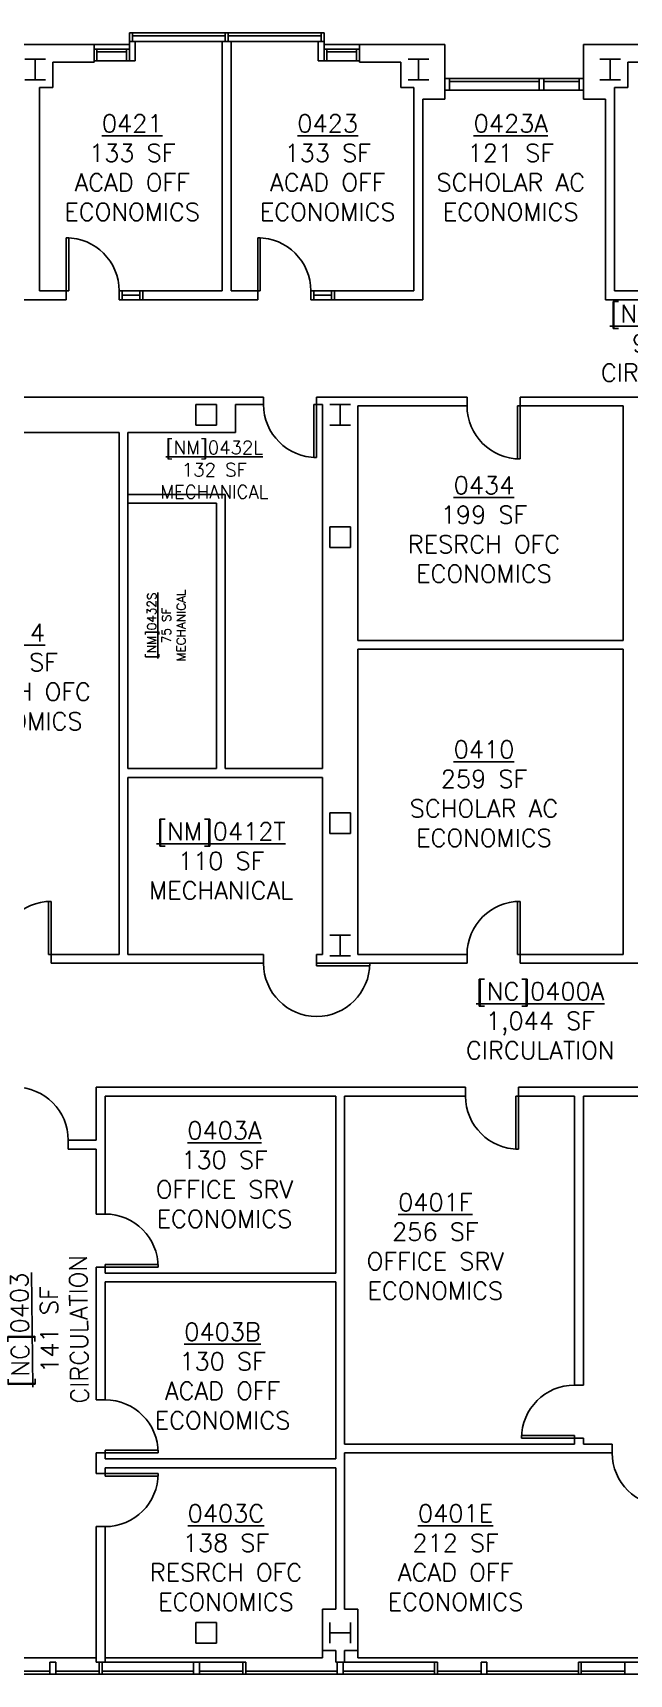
# Model space of a CAD drawing. Header units: inches. Extents: x 718 to 6834, y 507 to 5094.
# Drawn here: x 2097 to 2502, y 2328 to 3441 of the extents above; entities that cross this region are included whole.
import ezdxf

# ---------------------------------------------------------------- set-up
doc = ezdxf.new("R2010")
doc.units = ezdxf.units.IN
doc.header["$LTSCALE"] = 48
doc.header["$MEASUREMENT"] = 0
for name, color, linetype in [('A-AREA-IDEN-UCSC', 7, 'Continuous'), ('a-cols', 1, 'Continuous'), ('a-door', 3, 'Continuous'), ('a-glaz', 5, 'Continuous'), ('a-wall', 7, 'Continuous')]:
    doc.layers.add(name, color=color, linetype=linetype)
doc.styles.get("Standard").update_dxf_attribs({"font": 'romans.shx'})

msp = doc.modelspace()

# ---------------------------------------------------------------- linework, layer by layer
at = {"layer": 'a-cols'}
for p, q in [((2105.8, 3422.7), (2091.8, 3422.7)), ((2098.8, 3408.7), (2098.8, 3422.7)), ((2365.8, 3422.7), (2351.8, 3422.7)), ((2358.8, 3408.7), (2358.8, 3422.7)), ((2495.8, 3422.7), (2481.8, 3422.7)), ((2488.8, 3408.7), (2488.8, 3422.7)), ((2105.8, 3408.7), (2091.8, 3408.7)), ((2365.8, 3408.7), (2351.8, 3408.7)), ((2495.8, 3408.7), (2481.8, 3408.7)), ((2207.8, 3188.7), (2221.8, 3188.7)), ((2207.8, 3174.7), (2207.8, 3188.7)), ((2221.8, 3188.7), (2221.8, 3174.7)), ((2298.8, 3188.7), (2312.8, 3188.7)), ((2305.8, 3174.7), (2305.8, 3188.7)), ((2221.8, 3174.7), (2207.8, 3174.7)), ((2298.8, 3174.7), (2312.8, 3174.7)), ((2298.8, 3091.7), (2298.8, 3105.7)), ((2298.8, 3105.7), (2312.8, 3105.7)), ((2312.8, 3091.7), (2312.8, 3105.7)), ((2312.8, 3091.7), (2298.8, 3091.7)), ((2298.8, 2911.7), (2312.8, 2911.7)), ((2298.8, 2897.7), (2298.8, 2911.7)), ((2312.8, 2911.7), (2312.8, 2897.7)), ((2312.8, 2897.7), (2298.8, 2897.7)), ((2298.8, 2828.7), (2312.8, 2828.7)), ((2305.8, 2814.7), (2305.8, 2828.7)), ((2298.8, 2814.7), (2312.8, 2814.7)), ((2207.8, 2362.7), (2221.8, 2362.7)), ((2207.8, 2348.7), (2207.8, 2362.7)), ((2221.8, 2362.7), (2221.8, 2348.7)), ((2298.8, 2362.7), (2298.8, 2348.7)), ((2312.8, 2362.7), (2312.8, 2348.7)), ((2221.8, 2348.7), (2207.8, 2348.7)), ((2298.8, 2355.7), (2312.8, 2355.7))]:
    msp.add_line(p, q, dxfattribs=at)
at = {"layer": 'a-door'}
for p, q in [((2119.8, 3265.7), (2119.8, 3301.7)), ((2119.8, 3301.7), (2121.6, 3301.7)), ((2121.6, 3301.7), (2121.6, 3265.7)), ((2249.8, 3265.7), (2249.8, 3301.7)), ((2249.8, 3301.7), (2251.6, 3301.7)), ((2251.6, 3301.7), (2251.6, 3265.7)), ((2121.6, 3265.7), (2119.8, 3265.7)), ((2251.6, 3265.7), (2249.8, 3265.7)), ((2288, 3152.7), (2288, 3188.7)), ((2288, 3188.7), (2289.8, 3188.7)), ((2289.8, 3188.7), (2289.8, 3152.7)), ((2426, 3151.7), (2426, 3187.7)), ((2426, 3187.7), (2427.8, 3187.7)), ((2427.8, 3187.7), (2427.8, 3151.7)), ((2289.8, 3152.7), (2288, 3152.7)), ((2427.8, 3151.7), (2426, 3151.7)), ((2109.8, 2851.7), (2108, 2851.7)), ((2108, 2851.7), (2108, 2815.7)), ((2109.8, 2815.7), (2109.8, 2851.7)), ((2427.8, 2851.7), (2426, 2851.7)), ((2426, 2851.7), (2426, 2815.7)), ((2427.8, 2815.7), (2427.8, 2851.7)), ((2108, 2815.7), (2109.8, 2815.7)), ((2289.8, 2809.7), (2325.8, 2809.7)), ((2289.8, 2807.9), (2289.8, 2809.7)), ((2325.8, 2807.9), (2289.8, 2807.9)), ((2325.8, 2809.7), (2325.8, 2807.9)), ((2426, 2815.7), (2427.8, 2815.7)), ((2425, 2683.7), (2425, 2719.7)), ((2425, 2719.7), (2426.8, 2719.7)), ((2426.8, 2719.7), (2426.8, 2683.7)), ((2426.8, 2683.7), (2425, 2683.7)), ((2182.3, 2605.5), (2146.3, 2605.5)), ((2146.3, 2605.5), (2146.3, 2603.7)), ((2182.3, 2603.7), (2182.3, 2605.5)), ((2146.3, 2603.7), (2182.3, 2603.7)), ((2428.8, 2487.7), (2428.8, 2489.5)), ((2428.8, 2489.5), (2464.8, 2489.5)), ((2464.8, 2487.7), (2428.8, 2487.7)), ((2464.8, 2489.5), (2464.8, 2487.7)), ((2182.3, 2479.5), (2146.3, 2479.5)), ((2146.3, 2479.5), (2146.3, 2477.7)), ((2146.3, 2477.7), (2182.3, 2477.7)), ((2182.3, 2477.7), (2182.3, 2479.5)), ((2146.3, 2463.7), (2182.3, 2463.7)), ((2146.3, 2461.9), (2146.3, 2463.7)), ((2182.3, 2461.9), (2146.3, 2461.9)), ((2182.3, 2463.7), (2182.3, 2461.9))]:
    msp.add_line(p, q, dxfattribs=at)
for centre, start, end in [((2119.8, 3265.7), 0, 90), ((2249.8, 3265.7), 0, 90), ((2289.8, 3188.7), 180, 270), ((2427.8, 3187.7), 180, 270), ((2109.8, 2815.7), 90, 180), ((2427.8, 2815.7), 90, 180), ((2289.8, 2809.7), 180, 0), ((2085.3, 2689.7), 0, 90), ((2426.8, 2719.7), 180, 270), ((2146.3, 2603.7), 0, 90), ((2464.8, 2487.7), 90, 180), ((2146.3, 2477.7), 0, 90), ((2526.3, 2477.7), 180, 270), ((2146.3, 2463.7), 270, 0)]:
    msp.add_arc(centre, 36, start, end, dxfattribs=at)
at = {"layer": 'a-glaz'}
for p, q in [((2162.8, 3440.7), (2294.8, 3440.7)), ((2162.8, 3434.7), (2162.8, 3440.7)), ((2164.8, 3434.7), (2164.8, 3440.7)), ((2227.8, 3434.7), (2227.8, 3440.7)), ((2229.8, 3434.7), (2229.8, 3440.7)), ((2292.8, 3434.7), (2292.8, 3440.7)), ((2294.8, 3434.7), (2294.8, 3440.7)), ((2138.8, 3432.7), (2162.8, 3432.7)), ((2138.8, 3421.7), (2138.8, 3432.7)), ((2162.8, 3429.7), (2138.8, 3429.7)), ((2140.8, 3421.7), (2140.8, 3429.7)), ((2160.8, 3421.7), (2160.8, 3429.7)), ((2162.8, 3434.7), (2294.8, 3434.7)), ((2162.8, 3432.7), (2162.8, 3421.7)), ((2164.8, 3438.7), (2227.8, 3438.7)), ((2229.8, 3438.7), (2292.8, 3438.7)), ((2318.8, 3432.7), (2294.8, 3432.7)), ((2294.8, 3432.7), (2294.8, 3421.7)), ((2294.8, 3429.7), (2318.8, 3429.7)), ((2296.8, 3421.7), (2296.8, 3429.7)), ((2316.8, 3421.7), (2316.8, 3429.7)), ((2318.8, 3421.7), (2318.8, 3432.7)), ((2162.8, 3421.7), (2138.8, 3421.7)), ((2160.8, 3427.7), (2140.8, 3427.7)), ((2294.8, 3421.7), (2318.8, 3421.7)), ((2296.8, 3427.7), (2316.8, 3427.7)), ((2376.8, 3409.7), (2470.8, 3409.7)), ((2376.8, 3401.7), (2376.8, 3409.7)), ((2379.8, 3401.7), (2379.8, 3409.7)), ((2379.8, 3407.7), (2440.8, 3407.7)), ((2440.8, 3401.7), (2440.8, 3409.7)), ((2443.8, 3401.7), (2443.8, 3409.7)), ((2443.8, 3407.7), (2467.8, 3407.7)), ((2467.8, 3401.7), (2467.8, 3409.7)), ((2470.8, 3401.7), (2470.8, 3409.7)), ((2376.8, 3401.7), (2470.8, 3401.7)), ((2155.8, 3265.7), (2171.8, 3265.7)), ((2155.8, 3259.7), (2155.8, 3265.7)), ((2157.8, 3259.7), (2157.8, 3265.7)), ((2157.8, 3262.7), (2169.8, 3262.7)), ((2169.8, 3259.7), (2169.8, 3265.7)), ((2171.8, 3265.7), (2171.8, 3259.7)), ((2285.8, 3265.7), (2301.8, 3265.7)), ((2285.8, 3259.7), (2285.8, 3265.7)), ((2287.8, 3259.7), (2287.8, 3265.7)), ((2287.8, 3262.7), (2299.8, 3262.7)), ((2299.8, 3259.7), (2299.8, 3265.7)), ((2301.8, 3265.7), (2301.8, 3259.7)), ((2171.8, 3259.7), (2155.8, 3259.7)), ((2301.8, 3259.7), (2285.8, 3259.7)), ((3085.8, 2327.7), (1718.8, 2327.7)), ((2108.8, 2329.7), (2079.3, 2329.7)), ((2108.8, 2327.7), (2108.8, 2335.7)), ((2112.8, 2335.7), (2108.8, 2335.7)), ((2112.8, 2327.7), (2112.8, 2335.7)), ((2142.3, 2329.7), (2112.8, 2329.7)), ((2142.3, 2327.7), (2142.3, 2335.7)), ((2241.8, 2335.7), (2142.3, 2335.7)), ((2144.3, 2327.7), (2144.3, 2335.7)), ((2206.3, 2329.7), (2144.3, 2329.7)), ((2206.3, 2327.7), (2206.3, 2335.7)), ((2210.3, 2335.7), (2206.3, 2335.7)), ((2210.3, 2327.7), (2210.3, 2335.7)), ((2239.8, 2329.7), (2210.3, 2329.7)), ((2239.8, 2327.7), (2239.8, 2335.7)), ((2241.8, 2327.7), (2241.8, 2335.7)), ((2303.8, 2329.7), (2241.8, 2329.7)), ((2303.8, 2335.7), (2303.8, 2327.7)), ((2371.8, 2335.7), (2303.8, 2335.7)), ((2307.8, 2335.7), (2307.8, 2327.7)), ((2369.8, 2329.7), (2307.8, 2329.7)), ((2369.8, 2335.7), (2369.8, 2327.7)), ((2371.8, 2335.7), (2371.8, 2327.7)), ((2371.8, 2329.7), (2401.3, 2329.7)), ((2401.3, 2327.7), (2401.3, 2335.7)), ((2401.3, 2335.7), (2405.3, 2335.7)), ((2405.3, 2327.7), (2405.3, 2335.7)), ((2405.3, 2329.7), (2467.3, 2329.7)), ((2467.3, 2327.7), (2467.3, 2335.7)), ((2467.3, 2335.7), (2534.3, 2335.7)), ((2469.3, 2327.7), (2469.3, 2335.7)), ((2469.3, 2329.7), (2498.8, 2329.7)), ((2498.8, 2327.7), (2498.8, 2335.7))]:
    msp.add_line(p, q, dxfattribs=at)
at = {"layer": 'a-wall'}
for p, q in [((2058.8, 3432.7), (2138.8, 3432.7)), ((2138.8, 3420.7), (2138.8, 3432.7)), ((2162.8, 3421.7), (2162.8, 3434.7)), ((2162.8, 3434.7), (2166.8, 3434.7)), ((2166.8, 3421.7), (2166.8, 3434.7)), ((2225.8, 3434.7), (2231.8, 3434.7)), ((2225.8, 3265.7), (2225.8, 3434.7)), ((2231.8, 3265.7), (2231.8, 3434.7)), ((2290.8, 3421.7), (2290.8, 3434.7)), ((2294.8, 3434.7), (2290.8, 3434.7)), ((2294.8, 3421.7), (2294.8, 3434.7)), ((2318.8, 3420.7), (2318.8, 3432.7)), ((2318.8, 3432.7), (2376.8, 3432.7)), ((2376.8, 3395.7), (2376.8, 3432.7)), ((2470.8, 3432.7), (2528.8, 3432.7)), ((2470.8, 3395.7), (2470.8, 3432.7)), ((2110.8, 3420.7), (2110.8, 3403.7)), ((2138.8, 3420.7), (2110.8, 3420.7)), ((2166.8, 3421.7), (2162.8, 3421.7)), ((2290.8, 3421.7), (2294.8, 3421.7)), ((2318.8, 3420.7), (2346.8, 3420.7)), ((2346.8, 3420.7), (2346.8, 3403.7)), ((2528.8, 3420.7), (2500.8, 3420.7)), ((2500.8, 3420.7), (2500.8, 3403.7)), ((2110.8, 3403.7), (2101.8, 3403.7)), ((2101.8, 3265.7), (2101.8, 3403.7)), ((2355.8, 3403.7), (2346.8, 3403.7)), ((2355.8, 3265.7), (2355.8, 3403.7)), ((2376.8, 3395.7), (2361.8, 3395.7)), ((2361.8, 3259.7), (2361.8, 3395.7)), ((2470.8, 3395.7), (2485.8, 3395.7)), ((2485.8, 3259.7), (2485.8, 3395.7)), ((2491.8, 3265.7), (2491.8, 3403.7)), ((2491.8, 3403.7), (2500.8, 3403.7)), ((2119.8, 3265.7), (2101.8, 3265.7)), ((2119.8, 3259.7), (2119.8, 3265.7)), ((2225.8, 3265.7), (2171.8, 3265.7)), ((2171.8, 3259.7), (2171.8, 3265.7)), ((2249.8, 3265.7), (2231.8, 3265.7)), ((2249.8, 3259.7), (2249.8, 3265.7)), ((2355.8, 3265.7), (2301.8, 3265.7)), ((2301.8, 3259.7), (2301.8, 3265.7)), ((2545.8, 3265.7), (2491.8, 3265.7)), ((2119.8, 3259.7), (2077.8, 3259.7)), ((2249.8, 3259.7), (2171.8, 3259.7)), ((2361.8, 3259.7), (2301.8, 3259.7)), ((2545.8, 3259.7), (2485.8, 3259.7)), ((2253.8, 3193.7), (1899.8, 3193.7)), ((2234.8, 3188.7), (2234.8, 3169.7)), ((2253.8, 3188.7), (2234.8, 3188.7)), ((2253.8, 3193.7), (2253.8, 3188.7)), ((2391.8, 3193.7), (2289.8, 3193.7)), ((2289.8, 3193.7), (2289.8, 3188.7)), ((2293.8, 3188.7), (2289.8, 3188.7)), ((2293.8, 3188.7), (2293.8, 2941.7)), ((2391.8, 3187.7), (2317.8, 3187.7)), ((2317.8, 3187.7), (2317.8, 3028.7)), ((2391.8, 3193.7), (2391.8, 3187.7)), ((2577.8, 3193.7), (2427.8, 3193.7)), ((2427.8, 3193.7), (2427.8, 3187.7)), ((2497.8, 3187.7), (2427.8, 3187.7)), ((2497.8, 3187.7), (2497.8, 3028.7)), ((2155.8, 3169.7), (1992.8, 3169.7)), ((2155.8, 2815.7), (2155.8, 3169.7)), ((2234.8, 3169.7), (2161.8, 3169.7)), ((2161.8, 2941.7), (2161.8, 3169.7)), ((2497.8, 3028.7), (2317.8, 3028.7)), ((2317.8, 3022.7), (2317.8, 2815.7)), ((2497.8, 3022.7), (2317.8, 3022.7)), ((2497.8, 3022.7), (2497.8, 2815.7)), ((2221.8, 2941.7), (2161.8, 2941.7)), ((2293.8, 2941.7), (2227.8, 2941.7)), ((2161.8, 2815.7), (2161.8, 2935.7)), ((2293.8, 2935.7), (2161.8, 2935.7)), ((2293.8, 2935.7), (2293.8, 2815.7)), ((2155.8, 2815.7), (2109.8, 2815.7)), ((2109.8, 2809.7), (2109.8, 2815.7)), ((2253.8, 2809.7), (2109.8, 2809.7)), ((2253.8, 2815.7), (2161.8, 2815.7)), ((2253.8, 2815.7), (2253.8, 2809.7)), ((2293.8, 2815.7), (2289.8, 2815.7)), ((2289.8, 2815.7), (2289.8, 2809.7)), ((2391.8, 2809.7), (2289.8, 2809.7)), ((2391.8, 2815.7), (2317.8, 2815.7)), ((2391.8, 2809.7), (2391.8, 2815.7)), ((2497.8, 2815.7), (2427.8, 2815.7)), ((2427.8, 2809.7), (2427.8, 2815.7)), ((2577.8, 2809.7), (2427.8, 2809.7)), ((2390.8, 2725.7), (2140.3, 2725.7)), ((2140.3, 2689.7), (2140.3, 2725.7)), ((2302.8, 2719.7), (2146.3, 2719.7)), ((2146.3, 2639.7), (2146.3, 2719.7)), ((2302.8, 2599.7), (2302.8, 2719.7)), ((2390.8, 2719.7), (2308.8, 2719.7)), ((2308.8, 2483.7), (2308.8, 2719.7)), ((2390.8, 2719.7), (2390.8, 2725.7)), ((2903.8, 2725.7), (2426.8, 2725.7)), ((2426.8, 2719.7), (2426.8, 2725.7)), ((2464.8, 2719.7), (2426.8, 2719.7)), ((2464.8, 2523.7), (2464.8, 2719.7)), ((2897.8, 2719.7), (2470.8, 2719.7)), ((2470.8, 2523.7), (2470.8, 2719.7)), ((2121.3, 2683.7), (2121.3, 2689.7)), ((2121.3, 2689.7), (2140.3, 2689.7)), ((2121.3, 2683.7), (2140.3, 2683.7)), ((2140.3, 2639.7), (2140.3, 2683.7)), ((2140.3, 2639.7), (2146.3, 2639.7)), ((2140.3, 2603.7), (2146.3, 2603.7)), ((2140.3, 2513.7), (2140.3, 2603.7)), ((2146.3, 2599.7), (2146.3, 2603.7)), ((2146.3, 2599.7), (2302.8, 2599.7)), ((2146.3, 2593.7), (2302.8, 2593.7)), ((2146.3, 2513.7), (2146.3, 2593.7)), ((2302.8, 2473.7), (2302.8, 2593.7)), ((2470.8, 2523.7), (2464.8, 2523.7)), ((2140.3, 2513.7), (2146.3, 2513.7)), ((2464.8, 2483.7), (2308.8, 2483.7)), ((2464.8, 2483.7), (2464.8, 2487.7)), ((2470.8, 2487.7), (2464.8, 2487.7)), ((2470.8, 2483.7), (2470.8, 2487.7)), ((2490.3, 2483.7), (2470.8, 2483.7)), ((2490.3, 2477.7), (2490.3, 2483.7)), ((2140.3, 2477.7), (2146.3, 2477.7)), ((2140.3, 2463.7), (2140.3, 2477.7)), ((2146.3, 2473.7), (2146.3, 2477.7)), ((2146.3, 2473.7), (2302.8, 2473.7)), ((2308.8, 2371.7), (2308.8, 2477.7)), ((2490.3, 2477.7), (2308.8, 2477.7)), ((2140.3, 2463.7), (2146.3, 2463.7)), ((2146.3, 2467.7), (2302.8, 2467.7)), ((2146.3, 2463.7), (2146.3, 2467.7)), ((2302.8, 2371.7), (2302.8, 2467.7)), ((2140.3, 2335.7), (2140.3, 2427.7)), ((2140.3, 2427.7), (2146.3, 2427.7)), ((2146.3, 2335.7), (2146.3, 2427.7)), ((2293.8, 2371.7), (2293.8, 2338.7)), ((2302.8, 2371.7), (2293.8, 2371.7)), ((2317.8, 2371.7), (2308.8, 2371.7)), ((2317.8, 2371.7), (2317.8, 2338.7)), ((2081.3, 2338.7), (2140.3, 2338.7)), ((2146.3, 2338.7), (2293.8, 2338.7)), ((2302.8, 2343.7), (2293.8, 2343.7)), ((2302.8, 2335.7), (2302.8, 2343.7)), ((2317.8, 2343.7), (2308.8, 2343.7)), ((2308.8, 2335.7), (2308.8, 2343.7)), ((2317.8, 2338.7), (2530.3, 2338.7)), ((2146.3, 2335.7), (2140.3, 2335.7)), ((2302.8, 2335.7), (2308.8, 2335.7))]:
    msp.add_line(p, q, dxfattribs=at)
at = {"layer": 'a-wall', "ltscale": 0.333333}
for p, q in [((2227.8, 3127.7), (2161.8, 3127.7)), ((2227.8, 2941.7), (2227.8, 3127.7)), ((2221.8, 3121.7), (2161.8, 3121.7)), ((2221.8, 2941.7), (2221.8, 3121.7))]:
    msp.add_line(p, q, dxfattribs=at)

# ---------------------------------------------------------------- texts
at = {"layer": 'A-AREA-IDEN-UCSC', "attachment_point": 5}
for s, insert, char_height in [('\\L0421\\l\\P133 SF\\PACAD OFF\\PECONOMICS', (2164.7, 3349.2), 12), ('\\L0423\\l\\P133 SF\\PACAD OFF\\PECONOMICS', (2297.3, 3349.2), 12), ('\\L0423A\\l\\P121 SF\\PSCHOLAR AC\\PECONOMICS', (2421.5, 3349.2), 12), ('\\L[NC]0400B\\l\\P975 SF\\PCIRCULATION', (2533, 3230.2), 12), ('\\L[NM]0432L\\l\\P132 SF\\PMECHANICAL', (2220.4, 3144.4), 9), ('\\L0434\\l\\P199 SF\\PRESRCH OFC\\PECONOMICS', (2403.3, 3103.9), 12), ('\\L0414\\l\\P401 SF\\PRESRCH OFC\\PECONOMICS', (2085, 3003.9), 12), ('\\L0410\\l\\P259 SF\\PSCHOLAR AC\\PECONOMICS', (2403.3, 2924.7), 12), ('\\L[NM]0412T\\l\\P110 SF\\PMECHANICAL', (2225, 2879.1), 12), ('\\L[NC]0400A\\l\\P1,044 SF\\PCIRCULATION', (2441.5, 2770.7), 12), ('\\L0403A\\l\\P130 SF\\POFFICE SRV\\PECONOMICS', (2227.3, 2666.4), 12), ('\\L0401F\\l\\P256 SF\\POFFICE SRV\\PECONOMICS', (2370.3, 2617.7), 12), ('\\L0403B\\l\\P130 SF\\PACAD OFF\\PECONOMICS', (2226, 2529.8), 12), ('\\L0403C\\l\\P138 SF\\PRESRCH OFC\\PECONOMICS', (2228.3, 2406.7), 12), ('\\L0401E\\l\\P212 SF\\PACAD OFF\\PECONOMICS', (2384, 2406.7), 12)]:
    msp.add_mtext(s, dxfattribs=dict(at, insert=insert, char_height=char_height))
for s, insert, char_height, rotation in [('\\L[NM]0432S\\l\\P75 SF\\PMECHANICAL', (2187.9, 3038.8), 6, 89.928), ('\\L[NC]0403\\l\\P141 SF\\PCIRCULATION', (2108.5, 2561.3), 12, 90.684)]:
    msp.add_mtext(s, dxfattribs=dict(at, insert=insert, char_height=char_height, rotation=rotation))

doc.saveas('drawing.dxf')
